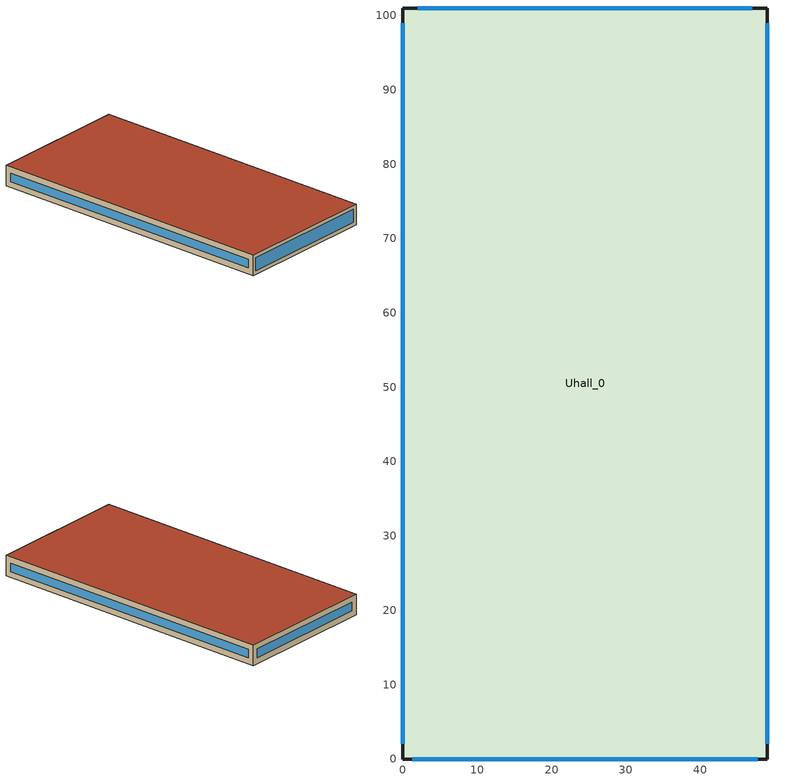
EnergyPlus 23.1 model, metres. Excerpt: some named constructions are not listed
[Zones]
Uhall_0
 floor ground (Uhall_0:f4UnderGroundSlabCF): 0,0 0,101 49,101 49,0 z0
 wall outside (90.1-2019 Nonresidential CZ 0 Exterior Wall (Mass)): 0,0 49,0 49,101 0,101 0,0 z0:7
 window (DoublePaneClr): 1.28,0 47.72,0 z1.28:5.72; 49,2.04 49,98.96 / 0,98.96 0,2.04 z2.04:4.96; 47.02,101 1.98,101 z1.98:5.02
 roof outside (90.1-2019 Nonresidential CZ 0 Exterior Roof (Mass)): 0,0 49,0 49,101 0,101 z7
[Schedule:Day:Hourly]
3e10dd48-ad7e-42ca-beae-7cfd3233a09a: Fraction, 0, 0, 0, 0, 0, 1, 1, 1, 0, 0, 0, 0, 0, 1, 0, 0, 0, 0, 0, 0, 0, 0, 0, 0
2ad3789e-b596-4a6c-b76c-c62c5585e1f8: Fraction, 1, 1, 1, 1, 1, 1, 1, 1, 0, 0, 1, 1, 1, 1, 0, 0, 0, 0, 0, 0, 0, 0, 0, 0
9b26ad11-a201-43fa-a19f-e1e0bf61d2db: Fraction, 0, 0, 0, 0, 0, 0, 0, 1, 0, 0, 0, 0, 0, 1, 0, 0, 0, 0, 0, 0, 0, 0, 1, 1
334d533c-fd0b-4512-b939-61f84e1eb9e3: Fraction, 1, 1, 1, 1, 1, 1, 1, 1, 0, 0, 0, 1, 0, 0, 0, 0, 0, 0, 0, 0, 0, 1, 1, 1
f11f1636-b269-4f87-aff8-27aa935bf4b3: Fraction, 1, 1, 1, 1, 1, 1, 1, 1, 0, 0, 0, 0, 1, 1, 1, 0, 0, 0, 0, 0, 0, 0, 1, 1
136ad646-8ec3-4805-849a-e9ef29558a26: Fraction, 1, 1, 1, 1, 1, 1, 1, 1, 1, 0, 0, 0, 0, 0, 0, 0, 1, 1, 1, 1, 1, 1, 1, 1
6a7f27cd-f468-4a68-8100-83bf9b7b8bf5: Fraction, 1, 1, 1, 1, 1, 1, 1, 1, 1, 0, 0, 0, 1, 1, 0, 0, 0, 0, 0, 1, 1, 1, 1, 1
f8fbcafc-a4ec-44cb-9543-f6413bac8f72: Fraction, 1, 1, 1, 1, 1, 1, 1, 1, 0, 1, 0, 0, 1, 1, 1, 1, 1, 1, 1, 1, 1, 1, 1, 1
57b254bd-a5f7-4dba-b707-0136e4121f7f: Fraction, 1, 1, 1, 1, 1, 1, 1, 1, 0, 0, 1, 0, 0, 0, 0, 0, 0, 0, 1, 1, 1, 1, 1, 1
e6d8b54d-22ea-47ef-b462-662480a5f86f: Fraction, 1, 1, 1, 1, 1, 1, 1, 1, 1, 0, 0, 0, 0, 1, 0, 0, 0, 0, 1, 1, 1, 1, 1, 1
3bb82a51-4f6c-4a6f-97fe-e665a4aa5010: Fraction, 1, 1, 1, 1, 1, 1, 1, 1, 1, 0, 0, 0, 1, 0, 0, 0, 0, 0, 0, 0, 0, 0, 0, 1
8bff091a-fcc9-41ec-8b7f-395e2fa86ead: Fraction, 1, 1, 1, 1, 1, 1, 1, 1, 1, 0, 0, 0, 1, 1, 1, 1, 0, 1, 1, 1, 1, 1, 1, 1
25042a8d-6a95-4ecf-8721-55ece700b690: Fraction, 1, 1, 1, 1, 1, 1, 1, 1, 0, 0, 1, 1, 0, 0, 0, 0, 1, 1, 1, 1, 1, 1, 1, 1
c0a39ba0-22a6-48f2-9603-f38976585fb6: Fraction, 1, 1, 1, 1, 1, 1, 1, 1, 0, 0, 0, 0, 1, 1, 1, 1, 1, 1, 1, 1, 1, 1, 1, 1
4d63b46f-a2e4-4106-9002-6263c44a7f26: Fraction, 1, 1, 1, 1, 1, 1, 1, 1, 0, 0, 0, 0, 0, 0, 0, 1, 1, 1, 1, 1, 1, 1, 1, 1
62624d2a-b093-448d-818b-a2770e4de26c: Fraction, 1, 1, 1, 1, 1, 1, 1, 1, 1, 1, 1, 1, 1, 1, 1, 0, 0, 0, 1, 1, 1, 1, 1, 1
ae34816d-fa09-40f2-aeef-f178f9d61306: Fraction, 1, 1, 1, 1, 1, 1, 1, 1, 0, 1, 1, 1, 1, 1, 1, 1, 1, 1, 1, 1, 1, 1, 1, 1
303a5f83-3299-448e-8582-a0a791d3c55a: Fraction, 1, 1, 1, 1, 1, 1, 1, 1, 1, 0, 0, 0, 0, 0, 0, 0, 1, 1, 0, 0, 0, 0, 1, 1
170add1a-4e6b-4bc4-a46f-dc19ef3f801b: Fraction, 1, 1, 1, 1, 1, 1, 1, 1, 1, 0, 0, 0, 0, 0, 0, 0, 0, 0, 0, 1, 1, 1, 1, 1
0c8cbfae-1c65-4d1d-aca7-c0e751a450cf: Fraction, 1, 1, 1, 1, 1, 1, 1, 0, 0, 0, 1, 1, 1, 1, 1, 1, 1, 0, 0, 0, 0, 0, 0, 0
7746b621-f62f-439d-ae02-4ff435249f25: Fraction, 0, 1, 1, 1, 1, 1, 1, 1, 0, 0, 1, 0, 1, 1, 1, 0, 0, 0, 0, 0, 0, 0, 0, 1
31543a46-a7a2-4402-9643-570e702bb547: Fraction, 1, 1, 1, 1, 1, 1, 1, 1, 0, 0, 0, 1, 1, 1, 0, 0, 0, 1, 1, 1, 1, 1, 1, 1
aaf1e1fa-7e53-470f-801d-3128046d0bec: Fraction, 1, 1, 1, 1, 1, 1, 1, 1, 1, 0, 0, 0, 0, 0, 0, 0, 0, 0, 0, 0, 0, 1, 1, 1
be8e28cc-f7c6-43ef-8a21-5cf6166ca115: Fraction, 1, 1, 1, 1, 1, 1, 1, 1, 0, 0, 1, 1, 1, 1, 1, 1, 1, 1, 0, 0, 0, 0, 1, 1
b73ce967-46ce-4edc-85e8-febf9f99aa86: Fraction, 1, 1, 1, 1, 1, 1, 1, 1, 0, 0, 1, 0, 0, 0, 1, 1, 1, 1, 1, 1, 1, 1, 1, 1
b610989e-2758-475f-9f85-ccb0c86ddb02: Fraction, 1, 1, 1, 1, 1, 1, 1, 1, 0, 0, 0, 0, 0, 0, 0, 0, 0, 1, 1, 1, 1, 1, 1, 1
82d0f90d-c65d-44a7-9e74-8d477d8cee77: Fraction, 1, 1, 1, 1, 1, 1, 1, 1, 0, 0, 0, 1, 1, 0, 0, 0, 0, 0, 0, 0, 1, 1, 1, 1
89a3181f-b557-4ab6-a07d-6371fc984d98: Fraction, 1, 1, 1, 1, 1, 1, 1, 1, 0, 0, 1, 1, 1, 1, 0, 0, 1, 0, 0, 0, 0, 1, 1, 1
38f146cc-59da-4eaa-81e2-e8e668f91803: Fraction, 1, 1, 1, 1, 1, 1, 1, 1, 1, 0, 1, 1, 1, 1, 1, 1, 1, 0, 0, 0, 0, 0, 1, 1
5b1c1975-4151-48e6-9ac6-8ba9c77f3377: Fraction, 1, 1, 1, 1, 1, 1, 1, 1, 0, 0, 1, 1, 1, 0, 1, 1, 0, 0, 1, 1, 1, 1, 1, 1
0c48338b-0f44-49a6-a413-403ef1229694: Fraction, 1, 1, 1, 1, 1, 1, 1, 1, 1, 0, 0, 0, 0, 1, 0, 0, 0, 0, 0, 0, 0, 1, 1, 1
b21f65cc-6db9-41ce-b9b3-661f24a5cef7: Fraction, 1, 1, 1, 1, 1, 1, 1, 1, 0, 0, 0, 1, 1, 1, 1, 0, 0, 0, 0, 0, 0, 0, 0, 0
d622cf19-3c4d-4d92-be32-7cfa2f02850c: Fraction, 0, 1, 1, 1, 1, 1, 1, 0, 0, 0, 1, 1, 1, 1, 0, 0, 0, 0, 0, 0, 1, 1, 1, 0
a71769e2-206c-44b1-9f6b-b75f0fdc65b7: Fraction, 0, 0, 0, 0, 0, 0, 0, 0, 0, 0, 0, 1, 1, 0, 0, 1, 0, 0, 0, 0, 0, 0, 0, 0
8b11b80b-1080-4a83-b137-275c54478cba: Fraction, 0, 0, 0, 0, 0, 0, 0, 0, 0, 0, 0, 1, 1, 1, 1, 0, 0, 0, 0, 0, 0, 0, 0, 0
56469a80-e013-4a92-9f71-e630c50a624b: Fraction, 0, 0, 0, 0, 0, 0, 0, 0, 0, 0, 0, 1, 0, 0, 0, 0, 0, 0, 0, 0, 0, 0, 0, 0
c13edd3c-6abc-4d13-99b2-f0cd3f8531af: Fraction, 0, 0, 0, 0, 1, 0, 0, 0, 0, 0, 0, 1, 1, 1, 0, 0, 0, 0, 0, 0, 0, 0, 0, 0
fe588b7b-e3bb-4130-86a5-2bafded251f4: Fraction, 0, 0, 0, 0, 1, 0, 0, 0, 0, 0, 0, 1, 1, 1, 0, 1, 1, 1, 0, 0, 1, 1, 1, 1
48f8865f-526d-44bb-9988-9b8ac543002f: Fraction, 1, 1, 1, 1, 1, 1, 1, 1, 1, 1, 1, 1, 1, 1, 1, 1, 1, 1, 1, 1, 1, 1, 1, 1
9543784f-d80a-40e1-b67c-fa366f8e773e: Fraction, 1, 1, 1, 0, 1, 1, 1, 1, 0, 1, 1, 1, 1, 1, 1, 1, 1, 1, 1, 1, 1, 1, 1, 1
8189c87b-fb73-492f-ba1e-3e619645b730: Fraction, 1, 1, 1, 1, 1, 1, 1, 1, 1, 0, 0, 0, 1, 1, 0, 0, 1, 1, 1, 1, 1, 1, 1, 1
b96a0f96-60c8-4087-b917-cecf00efb78f: Fraction, 1, 1, 1, 1, 1, 1, 1, 1, 1, 0, 0, 1, 1, 0, 1, 0, 1, 1, 0, 1, 0, 0, 1, 0
4250ed1e-f6c4-492f-9a93-31eaa60eeaf2: Fraction, 0, 1, 1, 1, 1, 1, 1, 1, 1, 1, 1, 1, 1, 0, 0, 0, 0, 0, 0, 0, 1, 1, 1, 1
e512527d-2b8d-4b7c-a07a-5fc6b4983035: Fraction, 1, 1, 1, 1, 1, 1, 1, 1, 1, 1, 1, 1, 0, 0, 0, 0, 0, 0, 0, 1, 1, 1, 1, 1
0812a75d-8cc2-4e2e-a2a1-db448d9b0435: Fraction, 1, 1, 1, 1, 1, 1, 1, 1, 1, 1, 1, 1, 1, 1, 0, 1, 1, 1, 0, 1, 1, 1, 1, 1
adbb301d-1f44-4516-ac46-d7cf895459b6: Fraction, 1, 1, 1, 1, 1, 1, 1, 1, 1, 0, 0, 0, 0, 0, 0, 0, 0, 0, 0, 0, 1, 1, 1, 1
9c8e3532-d700-49d4-9ff1-133c041be157: Fraction, 1, 1, 1, 1, 1, 1, 1, 1, 0, 0, 0, 0, 1, 1, 1, 1, 0, 0, 0, 0, 0, 0, 1, 0
6d1f6ef8-28d9-4efa-836f-79dbe2c9a36d: Fraction, 1, 1, 1, 1, 1, 1, 1, 1, 1, 1, 0, 1, 1, 1, 1, 0, 0, 0, 0, 0, 1, 1, 1, 0
96fcb3aa-37ba-4f07-9de2-6795088a92d4: Fraction, 1, 1, 1, 1, 1, 1, 1, 1, 1, 0, 0, 0, 0, 1, 1, 1, 1, 1, 1, 1, 1, 1, 1, 1
7904f1b2-d521-44ed-bbdf-6285749ec256: Fraction, 1, 1, 1, 1, 1, 1, 1, 1, 1, 1, 0, 0, 0, 0, 0, 0, 0, 1, 0, 1, 1, 1, 1, 1
97285481-3ed5-409f-8473-52abdef88083: Fraction, 1, 1, 1, 1, 1, 1, 1, 1, 0, 0, 0, 0, 0, 0, 0, 0, 0, 0, 0, 1, 1, 1, 1, 1
2258e41e-dced-4f4e-8afe-0ba8e83b7f2a: Fraction, 1, 1, 1, 1, 1, 1, 1, 1, 0, 0, 0, 0, 1, 0, 1, 0, 1, 1, 1, 1, 0, 1, 1, 1
9af88808-9c1e-49e8-9cd4-60bb524454be: Fraction, 1, 1, 1, 1, 1, 1, 1, 1, 0, 0, 0, 0, 1, 0, 0, 0, 0, 0, 0, 0, 0, 1, 1, 1
b6af22a2-ebc6-49fc-93c6-3f74d9213b32: Fraction, 1, 1, 1, 1, 1, 1, 1, 1, 0, 0, 0, 1, 0, 1, 1, 0, 0, 0, 0, 0, 0, 0, 0, 1
853783de-594a-4ca5-839f-67888f320912: Fraction, 1, 1, 0, 0, 1, 1, 0, 1, 0, 0, 0, 0, 1, 0, 0, 0, 0, 0, 0, 0, 0, 0, 0, 0
86c57143-ffed-4de5-b267-bbec8844d14e: Fraction, 0, 0, 1, 0, 0, 0, 1, 0, 0, 0, 0, 0, 0, 1, 1, 0, 0, 0, 0, 0, 0, 0, 0, 0
8db33876-b01f-445c-bbda-69fa527fc7fc: Fraction, 0, 0, 0, 0, 0, 0, 0, 0, 0, 0, 0, 1, 1, 1, 1, 1, 0, 0, 0, 0, 0, 0, 1, 0
99cdd683-29cf-42e6-a1ab-6bc93bd9379a: Fraction, 1, 1, 0, 0, 1, 0, 0, 1, 0, 0, 0, 1, 1, 1, 1, 0, 0, 0, 0, 0, 0, 0, 0, 0
f853c6d1-c679-45db-a18b-ef365238a26a: Fraction, 0, 1, 0, 1, 1, 1, 1, 1, 0, 0, 0, 1, 1, 1, 1, 1, 0, 0, 0, 0, 0, 0, 0, 0
e4086513-5e96-4223-bd2c-a2ea429b8da7: Fraction, 0, 1, 1, 1, 1, 1, 1, 1, 0, 0, 0, 0, 1, 1, 1, 1, 0, 0, 0, 0, 0, 0, 0, 0
b149aa5f-44e4-4c6e-bea9-ae0ec9cfe6cc: Fraction, 0, 0, 0, 1, 1, 0, 0, 1, 0, 0, 0, 1, 1, 1, 1, 1, 0, 0, 0, 0, 0, 0, 0, 0
fd4a921d-8031-40be-b9cd-2fede9e5bcd7: Fraction, 0, 1, 1, 1, 1, 0, 0, 1, 0, 0, 0, 0, 0, 0, 0, 0, 0, 0, 0, 0, 0, 0, 1, 1
242caa8b-292f-4fd6-83fe-2419b4fcbaa0: Fraction, 0, 0, 0, 0, 0, 0, 0, 0, 1, 1, 1, 1, 1, 0, 1, 1, 1, 1, 1, 1, 1, 1, 1, 1
8872b3b9-6b74-4764-9203-c7af2d8d7e58: Fraction, 0, 0, 0, 0, 0, 0, 0, 0, 1, 1, 1, 1, 1, 1, 1, 1, 1, 1, 1, 1, 1, 1, 1, 1
80e7f182-8e6b-4cf9-81f2-8b54cf934f74: Fraction, 0, 0, 0, 0, 0, 0, 0, 0, 1, 1, 1, 0, 0, 0, 0, 0, 1, 1, 1, 1, 1, 1, 1, 0
280b9013-2529-4c83-876d-60a7d899b302: Fraction, 0, 0, 0, 0, 0, 0, 0, 0, 1, 1, 1, 1, 1, 1, 1, 1, 1, 1, 1, 1, 1, 1, 1, 0
21f3e12a-8bb5-45a5-8b98-88bbdb92a5cf: Fraction, 0, 0, 0, 0, 0, 0, 0, 0, 1, 1, 1, 1, 0, 0, 0, 1, 1, 1, 1, 1, 1, 1, 1, 1
700d3dc2-1daa-4162-9819-68588370b7c9: Fraction, 0, 0, 0, 0, 0, 0, 0, 0, 1, 1, 1, 1, 1, 1, 1, 1, 1, 1, 1, 1, 1, 1, 0, 0
2f4c3851-428f-489b-b8c2-8acd69c8a203: Fraction, 0, 0, 0, 0, 0, 0, 0, 1, 1, 1, 1, 1, 0, 0, 0, 0, 1, 1, 1, 1, 1, 1, 1, 0
93a13f0a-5453-43bf-a4cc-f7758c70d85d: Fraction, 0, 0, 0, 0, 0, 0, 0, 0, 1, 1, 1, 1, 0, 0, 0, 0, 0, 1, 1, 1, 1, 1, 1, 1
9d40143a-77d7-46c1-8842-3e8f36fb11ef: Fraction, 0, 0, 0, 0, 0, 0, 0, 0, 1, 1, 1, 1, 0, 0, 0, 0, 0, 1, 1, 1, 1, 1, 1, 0
e4d28607-be3a-4269-9077-16d0b565d130: Fraction, 0, 0, 0, 0, 0, 1, 1, 1, 1, 1, 0, 0, 0, 0, 1, 1, 1, 1, 1, 1, 1, 1, 0, 0
b8513b11-2085-4212-b8a0-1915e5e4852a: Fraction, 0, 0, 0, 0, 0, 1, 1, 1, 1, 1, 1, 1, 1, 1, 1, 0, 0, 0, 0, 0, 0, 0, 0, 0
577b8b11-9ca1-4a3c-a535-22eb28eda6a7: Fraction, 0, 0, 0, 0, 0, 0, 0, 1, 1, 1, 1, 1, 1, 1, 1, 1, 1, 1, 1, 1, 1, 1, 0, 0
f6c0290b-f168-4f71-a3e5-9d39f792f41a: Fraction, 0, 0, 0, 0, 0, 0, 0, 1, 1, 1, 1, 1, 1, 1, 1, 1, 1, 1, 1, 1, 1, 1, 1, 0
e4820338-eadc-4991-9d79-561da2ff5540: Fraction, 0, 0, 0, 0, 0, 0, 0, 0, 0, 0, 0, 1, 1, 1, 1, 1, 1, 1, 1, 1, 0, 0, 0, 0
0d4d7cef-0c09-494d-bd70-30b315ba6317: Fraction, 0, 0, 0, 0, 1, 1, 1, 1, 1, 1, 1, 1, 1, 1, 1, 1, 1, 1, 1, 1, 1, 0, 0, 0
39102e39-9f37-4643-a8d7-831e45734003: Fraction, 0, 0, 0, 0, 0, 0, 0, 0, 0, 0, 0, 0, 0, 0, 1, 1, 1, 1, 1, 1, 0, 0, 0, 0
5c59df08-4e01-4b74-b762-5e1f38ab7e75: Fraction, 0, 0, 0, 0, 0, 0, 1, 1, 1, 1, 1, 1, 1, 1, 1, 1, 1, 1, 1, 1, 1, 1, 0, 0
955c474c-94ec-4041-9b5b-626578bdde5e: Fraction, 1, 0, 0, 0, 0, 0, 0, 0, 1, 1, 1, 1, 1, 0, 1, 1, 1, 1, 0, 0, 0, 0, 0, 0
fca18aea-ae3f-483f-a880-4a6e60d3d69b: Fraction, 0, 0, 0, 0, 0, 0, 1, 1, 1, 1, 1, 1, 0, 0, 1, 1, 0, 0, 0, 0, 0, 0, 0, 0
9d69d1fb-89ec-40e5-a0a3-dc124eee0b6d: Fraction, 0, 0, 0, 1, 1, 1, 1, 1, 1, 1, 1, 1, 1, 1, 1, 1, 1, 1, 1, 1, 1, 1, 1, 1
6acdcc98-a2eb-4fca-89b9-e4101c7bbca2: Fraction, 0, 0, 0, 0, 0, 0, 0, 0, 1, 1, 1, 1, 0, 0, 0, 0, 1, 1, 1, 1, 1, 1, 1, 1
9eb614cf-cbeb-45bc-b212-fec050e18418: Fraction, 1, 1, 1, 1, 1, 1, 1, 1, 0, 0, 0, 0, 0, 0, 0, 0, 1, 1, 1, 1, 1, 1, 1, 1
57bc117e-511c-463d-a84e-62161f8eea0d: Fraction, 1, 1, 1, 0, 0, 0, 0, 0, 1, 1, 1, 1, 1, 1, 1, 1, 1, 1, 1, 1, 1, 1, 1, 1
d462cfdc-ceb4-444a-ab17-58dc5313c741: Fraction, 1, 1, 1, 0, 0, 0, 0, 0, 1, 1, 1, 1, 1, 0, 0, 0, 1, 1, 1, 1, 1, 1, 1, 1
78571d4b-901b-4394-807b-3ef781ed1552: Fraction, 1, 0, 0, 0, 0, 0, 0, 0, 1, 1, 1, 1, 1, 0, 0, 1, 1, 1, 1, 1, 1, 1, 1, 1
d736b063-5ba9-47a6-8a76-caa50a315da6: Fraction, 1, 1, 1, 1, 0, 0, 0, 0, 1, 1, 1, 1, 1, 1, 1, 1, 1, 1, 1, 1, 1, 1, 1, 1
153f513e-a50a-4279-a93e-526f5ad599b4: Fraction, 0, 0, 0, 0, 0, 0, 0, 0, 0, 1, 0, 0, 0, 0, 0, 0, 0, 1, 1, 0, 0, 0, 0, 0
1bd28044-60ce-4fda-ac99-fdc492d57fda: Fraction, 0, 0, 0, 0, 0, 0, 0, 0, 1, 1, 1, 0, 0, 0, 0, 0, 1, 0, 0, 0, 0, 0, 0, 0
06429072-9f5b-426d-96f2-a6e21612ca66: Fraction, 1, 0, 0, 0, 0, 0, 0, 0, 1, 1, 1, 1, 0, 0, 0, 1, 1, 1, 1, 1, 1, 1, 1, 1
f5ae07b9-4e0e-4793-80ce-39d2ed8dcdfd: Fraction, 1, 1, 1, 1, 1, 1, 1, 1, 1, 1, 1, 1, 0, 1, 1, 1, 1, 1, 1, 1, 1, 1, 1, 1
36b3e3c3-761e-468a-8db3-e94200cdddae: Fraction, 1, 0, 0, 0, 0, 0, 0, 0, 1, 1, 1, 1, 1, 1, 1, 1, 1, 1, 1, 1, 1, 1, 1, 1
006a399c-14a9-4c2b-bffb-193928b4ea7f: Fraction, 1, 0, 1, 1, 0, 1, 1, 1, 1, 1, 1, 0, 0, 0, 0, 0, 0, 1, 1, 1, 1, 1, 1, 1
c06d4321-f35a-4a3d-89ed-7400a32f1a98: Fraction, 1, 1, 1, 1, 1, 1, 1, 1, 1, 1, 1, 1, 0, 1, 0, 1, 1, 1, 1, 1, 1, 1, 1, 1
4b47e6ec-f45b-473b-8c51-71b213485b8b: Fraction, 1, 1, 1, 1, 1, 1, 1, 1, 1, 1, 1, 0, 1, 1, 0, 0, 1, 1, 1, 1, 1, 1, 1, 0
232de2d6-8b68-449a-8efd-5c0979cc6e71: Fraction, 1, 1, 1, 0, 0, 0, 0, 0, 1, 1, 1, 0, 0, 0, 0, 1, 1, 1, 1, 1, 1, 0, 0, 1
f6d276fd-bb70-413e-bf26-ebf5b835cbef: Fraction, 1, 0, 0, 0, 0, 0, 0, 0, 1, 1, 1, 0, 0, 0, 0, 0, 1, 1, 0, 1, 1, 0, 0, 0
c13028d9-af3b-431b-aa8b-efb87829d8f1: Fraction, 0, 0, 0, 0, 0, 0, 0, 0, 1, 1, 1, 0, 0, 0, 0, 1, 1, 1, 1, 0, 1, 1, 0, 0
bf53ff28-cf6a-477a-b63f-36e9e53f5c6f: Fraction, 0, 0, 0, 0, 0, 0, 0, 0, 1, 1, 1, 0, 0, 0, 0, 0, 0, 1, 0, 0, 0, 0, 0, 0
c895807a-3d21-4e76-a36f-ecd21fa94e83: Fraction, 0, 0, 1, 1, 0, 0, 1, 1, 1, 1, 1, 0, 1, 1, 0, 0, 1, 1, 1, 1, 1, 1, 1, 1
037318f9-4800-44ab-bd47-414e27741afd: Fraction, 1, 0, 0, 1, 0, 0, 1, 1, 1, 1, 1, 0, 0, 0, 0, 0, 0, 1, 1, 1, 1, 1, 1, 1
334274d6-626b-4fa3-be2b-e2ee557d7934: Fraction, 1, 1, 1, 1, 0, 0, 0, 0, 1, 1, 1, 0, 0, 0, 0, 0, 1, 1, 1, 1, 1, 1, 1, 1
42d46cba-7990-4cfb-b059-e0f80acdc77b: Fraction, 0, 0, 0, 0, 0, 0, 0, 0, 1, 1, 1, 0, 0, 0, 0, 0, 1, 1, 1, 1, 1, 1, 1, 1
69fa762c-876c-4541-9587-764d1f9b7212: Fraction, 1, 1, 0, 0, 0, 0, 0, 1, 1, 1, 1, 0, 0, 0, 0, 0, 0, 1, 1, 1, 1, 1, 1, 1
4d9686c7-c11b-4d68-8862-4696d2e5cbfa: Fraction, 1, 1, 1, 1, 1, 1, 1, 1, 1, 1, 1, 1, 1, 0, 1, 1, 1, 1, 1, 1, 1, 1, 1, 1
2352ef0e-d8f8-4a3e-aca4-5dd024985782: Fraction, 1, 1, 1, 1, 1, 1, 1, 1, 1, 1, 1, 0, 0, 0, 1, 1, 1, 1, 1, 1, 1, 1, 1, 1
3644d9d3-bc8b-4ed5-8779-a4c642d42942: Fraction, 1, 1, 1, 1, 1, 1, 1, 1, 1, 1, 1, 1, 0, 0, 0, 0, 1, 1, 1, 1, 1, 1, 1, 1
b3235b2a-a6cb-43f0-ac05-48e7652d6d96: Fraction, 1, 1, 1, 0, 0, 0, 0, 0, 1, 1, 1, 0, 0, 0, 0, 0, 1, 1, 1, 1, 1, 1, 1, 1
18a3bd5f-47a6-4892-8076-323b2be1ca53: Fraction, 0, 0, 0, 1, 0, 0, 0, 0, 1, 1, 1, 0, 0, 0, 0, 0, 0, 1, 1, 1, 1, 1, 1, 0
85ff0050-29cb-46e8-a5eb-cabda52b50aa: Fraction, 0, 0, 0, 0, 0, 0, 0, 0, 1, 1, 1, 0, 0, 0, 0, 0, 0, 1, 1, 1, 1, 1, 1, 0
ae1ecf15-1084-4e47-88a4-f17c3a49f46b: Fraction, 0, 0, 0, 0, 1, 1, 1, 0, 1, 1, 0, 0, 0, 0, 0, 0, 0, 1, 1, 1, 1, 1, 1, 1
8f1c3262-e522-4f94-a2ae-299d9c6a7196: Fraction, 0, 0, 0, 0, 1, 1, 1, 1, 1, 1, 1, 0, 0, 0, 0, 0, 0, 1, 1, 1, 1, 1, 1, 1
e5edf7e0-5368-42f5-95af-c216270d9659: Fraction, 1, 1, 1, 1, 1, 1, 1, 1, 1, 1, 1, 0, 0, 0, 0, 0, 1, 1, 1, 1, 1, 0, 0, 0
b5d357a1-8314-43e8-a10e-bc74d087c04f: Fraction, 0, 0, 0, 0, 0, 0, 0, 0, 0, 0, 1, 1, 1, 1, 0, 0, 1, 1, 1, 0, 0, 1, 0, 1
1a4d0a5a-1133-47c0-9b7d-b36d9e2b4071: Fraction, 1, 0, 0, 0, 0, 0, 0, 0, 0, 0, 0, 0, 1, 0, 1, 0, 0, 0, 0, 0, 0, 0, 0, 0
066fd758-c551-483f-a112-adf7aa8fb0a6: Fraction, 0, 0, 0, 0, 0, 0, 0, 0, 1, 1, 1, 0, 1, 0, 0, 1, 1, 1, 1, 0, 1, 0, 0, 0
05a9b5f6-810d-47a2-a3ed-fe107d475e08: Fraction, 0, 0, 0, 0, 0, 0, 0, 0, 1, 1, 1, 0, 0, 0, 0, 0, 0, 0, 1, 1, 1, 1, 1, 1
b5ff56aa-d027-42e1-8063-1a4b9b949efa: Fraction, 0, 1, 0, 0, 0, 1, 0, 0, 1, 1, 1, 0, 0, 0, 0, 0, 0, 1, 1, 1, 1, 1, 1, 1
3fbb4b4b-7d12-4c38-b141-6a57f31a8585: Fraction, 1, 1, 1, 1, 1, 0, 0, 1, 1, 1, 1, 1, 0, 0, 0, 0, 1, 1, 1, 1, 0, 0, 0, 1
9d6c9c50-e997-44db-adb6-a0ac55039b57: Fraction, 1, 0, 1, 0, 0, 0, 0, 0, 1, 1, 1, 0, 0, 0, 0, 0, 0, 1, 1, 1, 1, 1, 1, 1
9be0e496-c445-4172-aaa3-8a0c3828cc00: Fraction, 1, 0, 0, 0, 0, 0, 1, 0, 1, 1, 1, 0, 0, 0, 0, 0, 0, 0, 1, 1, 1, 1, 1, 1
a25a4cb3-8277-466d-bc28-6e34a6a1bf11: Fraction, 1, 1, 1, 0, 0, 0, 0, 0, 1, 1, 1, 0, 0, 0, 0, 0, 0, 0, 1, 1, 1, 1, 1, 1
fb2bd9ce-6e85-4f82-824a-344e0373d4f4: Fraction, 1, 1, 1, 1, 0, 0, 0, 0, 1, 1, 1, 0, 0, 0, 0, 0, 0, 0, 1, 1, 1, 1, 1, 1
a24bd756-5db2-4730-a3ff-4bac1dc508e8: Fraction, 1, 1, 0, 0, 0, 0, 0, 0, 1, 1, 1, 0, 0, 0, 0, 0, 1, 0, 0, 0, 1, 0, 0, 0
93acc58e-2984-477b-96ec-e6b5e4bd9964: Fraction, 1, 1, 1, 1, 0, 0, 0, 0, 1, 1, 0, 0, 0, 0, 0, 0, 0, 1, 1, 1, 1, 1, 1, 1
4c4025aa-1b59-4673-a211-13a43275a5ce: Fraction, 1, 1, 1, 1, 1, 0, 1, 1, 1, 0, 0, 0, 0, 0, 0, 0, 0, 0, 1, 1, 1, 1, 1, 1
bbfd8704-3f12-452f-a2de-e789eb264e7d: Fraction, 1, 1, 1, 0, 0, 0, 0, 1, 1, 1, 1, 0, 0, 0, 0, 0, 0, 0, 1, 1, 1, 1, 1, 1
69c778ee-ad82-4a17-ae32-eec0acce2ed4: Fraction, 0, 0, 0, 1, 0, 1, 0, 0, 1, 1, 1, 1, 0, 0, 0, 0, 0, 1, 1, 1, 1, 1, 1, 1
3e314de4-fed0-4109-bcf1-40dd21c43e1f: Fraction, 1, 1, 0, 0, 0, 0, 0, 0, 1, 0, 0, 0, 0, 0, 1, 0, 1, 1, 1, 0, 1, 1, 0, 0
e7872297-94a7-4e20-bf98-ba976dddfc42: Fraction, 0, 0, 0, 0, 0, 0, 1, 0, 1, 0, 0, 0, 0, 0, 0, 0, 0, 0, 1, 1, 1, 1, 1, 1
c9ddcc8f-a62a-4196-ac9a-cbf49597c9bd: Fraction, 1, 0, 0, 0, 0, 0, 1, 0, 1, 1, 1, 0, 0, 0, 1, 1, 1, 1, 1, 1, 1, 1, 1, 0
58d47014-3902-404f-85a6-8752349e91da: Fraction, 0, 0, 0, 0, 0, 0, 0, 0, 1, 0, 0, 0, 0, 0, 0, 1, 0, 1, 1, 0, 0, 0, 0, 0
0e386a50-967a-4e45-9722-5726dc8b3d5c: Fraction, 0, 0, 0, 0, 0, 0, 0, 1, 1, 1, 1, 1, 0, 0, 0, 0, 1, 1, 1, 1, 1, 1, 0, 1
1ec70d49-c478-47f6-8d83-612ad67377bc: Fraction, 1, 1, 0, 0, 0, 0, 0, 0, 1, 0, 0, 0, 0, 0, 0, 0, 0, 0, 0, 1, 1, 1, 1, 1
456b7953-78fc-427c-b887-cc51dd529c12: Fraction, 0, 0, 0, 0, 0, 0, 0, 0, 1, 1, 0, 0, 0, 1, 1, 1, 1, 1, 1, 0, 1, 0, 0, 0
1449c8e7-5cf6-408e-a04d-d48553cc021b: Fraction, 0, 0, 0, 0, 0, 0, 0, 0, 1, 1, 1, 0, 0, 0, 0, 0, 1, 1, 1, 1, 1, 0, 0, 0
dc6cbf57-bb9a-42d2-8180-9084d0853010: Fraction, 0, 0, 0, 0, 0, 0, 0, 0, 1, 0, 0, 1, 0, 0, 0, 1, 1, 1, 1, 0, 0, 0, 0, 0
ac7a5315-6f59-453e-9a04-592885788e47: Fraction, 0, 0, 0, 0, 0, 0, 0, 0, 1, 1, 0, 0, 0, 0, 0, 0, 0, 0, 1, 1, 1, 1, 1, 1
8799438e-f491-4fd7-8f17-76c7f29f8963: Fraction, 1, 0, 0, 1, 0, 0, 0, 0, 1, 0, 0, 0, 0, 0, 0, 0, 1, 0, 0, 0, 0, 0, 0, 0
78e269ee-e15a-4aa0-9b9c-6fd5be1c0f96: Fraction, 0, 0, 1, 0, 0, 0, 0, 0, 1, 1, 0, 0, 0, 1, 1, 1, 0, 0, 1, 0, 0, 0, 0, 0
4bc56e08-4805-48ed-ac3c-3ba30fb5cf02: Fraction, 0, 0, 0, 0, 0, 0, 0, 0, 1, 1, 0, 0, 0, 0, 0, 1, 0, 0, 0, 0, 0, 0, 0, 0
66ae71b3-5fef-4788-89ea-ead35eab32b6: Fraction, 0, 0, 0, 0, 0, 0, 0, 0, 0, 1, 0, 0, 0, 0, 0, 1, 0, 1, 1, 0, 0, 0, 0, 0
f6117868-4076-436a-aa05-60d556583e42: Fraction, 0, 0, 0, 0, 0, 0, 0, 0, 0, 0, 0, 0, 0, 0, 1, 1, 1, 1, 1, 1, 1, 0, 0, 0
0bdd16f8-71b7-49d3-8f41-14c0188b070c: Fraction, 0, 0, 0, 0, 1, 1, 1, 1, 1, 1, 0, 0, 0, 0, 0, 0, 0, 1, 1, 1, 1, 1, 1, 1
90210d46-59be-4b5e-9d5a-54b2e3817cc9: Fraction, 1, 0, 0, 0, 0, 0, 0, 0, 1, 1, 1, 0, 0, 0, 0, 0, 0, 0, 1, 1, 1, 1, 1, 1
e5194301-1140-4e8a-8045-4166d4c1d656: Fraction, 1, 0, 1, 1, 0, 1, 0, 1, 1, 1, 0, 0, 0, 0, 0, 0, 0, 1, 1, 1, 1, 1, 1, 1
272ffa50-bdf1-4916-9a10-0ef0e99bee37: Fraction, 1, 0, 0, 0, 0, 0, 0, 0, 1, 0, 0, 0, 0, 0, 0, 0, 0, 0, 1, 1, 1, 1, 1, 1
5ce848ea-7873-4464-ad07-784a31485b0d: Fraction, 1, 1, 1, 1, 0, 1, 1, 1, 1, 0, 0, 0, 0, 0, 0, 0, 0, 0, 0, 1, 1, 1, 1, 1
0c8c8c70-1e18-4386-ada0-b9fce5886457: Fraction, 1, 1, 1, 1, 0, 0, 1, 0, 1, 1, 0, 0, 1, 0, 0, 0, 0, 0, 0, 0, 0, 0, 0, 0
beb91ba3-486f-4b92-9567-8b6934d09ce1: Fraction, 0, 0, 0, 0, 0, 0, 0, 0, 1, 1, 1, 0, 0, 0, 0, 0, 0, 1, 1, 1, 1, 1, 1, 1
9ec6fbab-d7d9-4848-83fa-96ad669310ca: Fraction, 1, 0, 0, 0, 0, 0, 0, 0, 1, 1, 0, 0, 0, 1, 1, 1, 1, 1, 1, 1, 1, 1, 1, 0
c1ca12dd-965b-430f-85ea-fc69450b76d0: Fraction, 0, 0, 0, 0, 0, 0, 0, 0, 1, 1, 0, 0, 0, 0, 0, 0, 0, 1, 0, 1, 1, 1, 1, 1
55a45316-a5b5-43f9-ba11-1434bb3350c8: Fraction, 1, 1, 1, 1, 0, 0, 1, 1, 1, 1, 0, 0, 1, 1, 1, 0, 0, 1, 1, 0, 0, 0, 0, 0
c5fb7837-cee5-4773-8f23-d572d38e60d4: Fraction, 0, 0, 0, 0, 0, 0, 0, 0, 1, 1, 1, 0, 0, 0, 0, 1, 1, 0, 0, 0, 0, 0, 0, 0
6d0628d5-a701-4b8d-92b0-0a0db2d5582b: Fraction, 0, 0, 0, 0, 0, 0, 0, 0, 1, 1, 1, 0, 0, 0, 0, 1, 0, 0, 1, 1, 1, 1, 1, 1
87c9f976-7bef-49ca-bcc1-24d1c82ba78e: Fraction, 1, 1, 1, 1, 0, 1, 1, 1, 1, 0, 1, 0, 0, 0, 1, 0, 0, 0, 0, 0, 0, 0, 0, 0
c619797e-8c78-4ec9-aab0-8db9ae88e1b3: Fraction, 0, 0, 0, 0, 0, 0, 0, 0, 0, 1, 1, 0, 0, 0, 0, 0, 1, 1, 1, 1, 1, 1, 1, 1
15c48057-cdaa-4c1e-b34d-b6a3ace96618: Fraction, 0, 0, 0, 0, 0, 0, 0, 0, 1, 0, 0, 0, 0, 0, 0, 1, 1, 1, 1, 1, 1, 1, 1, 1
43ea1b43-3d18-4afb-af93-784f6ab0beb4: Fraction, 0, 0, 0, 1, 0, 0, 1, 0, 1, 1, 1, 0, 0, 0, 1, 1, 1, 1, 1, 1, 1, 1, 1, 1
63abdeba-3697-46d4-b716-3c9091515307: Fraction, 1, 1, 1, 1, 0, 1, 0, 0, 0, 0, 0, 0, 0, 0, 0, 0, 0, 0, 1, 1, 1, 1, 1, 1
36577367-8818-4d01-a969-cc43c089bfce: Fraction, 1, 1, 1, 1, 1, 0, 0, 0, 0, 0, 0, 0, 0, 0, 0, 0, 0, 0, 0, 1, 1, 1, 1, 1
c732a36e-6452-4bb9-a8cc-f34c6cdf0164: Fraction, 1, 1, 1, 1, 0, 1, 0, 1, 1, 0, 0, 0, 0, 0, 0, 0, 0, 0, 0, 1, 1, 1, 1, 1
05c52a12-90f0-4a08-bc72-a0a75808271d: Fraction, 1, 1, 1, 1, 0, 0, 0, 0, 1, 0, 0, 0, 0, 0, 0, 0, 0, 0, 0, 1, 1, 1, 1, 1
1262f729-b5bd-4000-b097-076664bb81f3: Fraction, 1, 1, 1, 1, 1, 1, 1, 1, 0, 0, 0, 0, 0, 0, 1, 1, 1, 1, 1, 0, 1, 1, 1, 1
830ba331-8fea-43ab-8cdd-315891035a0a: Fraction, 1, 0, 1, 1, 0, 1, 0, 0, 1, 0, 0, 0, 0, 1, 0, 1, 1, 1, 1, 1, 1, 1, 1, 0
6a059418-7a64-4ab3-acba-69e1f18d83f2: Fraction, 0, 1, 0, 0, 0, 0, 0, 1, 1, 0, 0, 0, 1, 1, 0, 0, 0, 1, 1, 1, 1, 1, 1, 1
16af22e6-c4d5-4200-b5b4-0ee0870e6ac9: Fraction, 0, 0, 1, 0, 0, 0, 0, 0, 1, 0, 0, 0, 0, 0, 0, 1, 1, 1, 1, 1, 1, 1, 1, 1
5e089451-4814-41ea-bf13-6d7c503ce9b7: Fraction, 1, 0, 0, 0, 0, 0, 0, 0, 1, 0, 0, 0, 1, 0, 0, 0, 1, 0, 1, 0, 0, 1, 0, 1
b44b91d7-2ca5-4663-947f-0a39daf67ff1: Fraction, 0, 0, 0, 0, 0, 0, 0, 0, 1, 1, 1, 1, 0, 1, 1, 1, 1, 1, 1, 1, 1, 1, 0, 1
343997f4-304e-4a60-99aa-0b12ea5d9bfc: Fraction, 0, 0, 1, 0, 0, 0, 0, 0, 1, 0, 0, 0, 0, 0, 0, 0, 0, 0, 1, 1, 1, 1, 1, 1
be8c7df5-c9eb-4776-b5e8-cd2f2f6af068: Fraction, 1, 1, 1, 1, 1, 1, 1, 1, 1, 0, 0, 1, 1, 0, 0, 1, 1, 1, 1, 1, 1, 0, 0, 0
f8c0ebfd-63bb-488d-bc0d-096c7455feba: Fraction, 0, 0, 0, 0, 0, 0, 1, 1, 1, 1, 0, 0, 0, 0, 0, 0, 0, 0, 1, 1, 1, 1, 1, 1
8d703f3d-682d-446b-be05-2317396a9aec: Fraction, 1, 1, 1, 1, 1, 1, 1, 1, 1, 1, 0, 0, 0, 0, 0, 0, 0, 0, 1, 1, 1, 1, 1, 1
1cb607fe-b668-46d6-8b1d-a0c4b0c1e679: Fraction, 1, 1, 1, 0, 0, 0, 1, 1, 1, 1, 1, 1, 0, 0, 1, 1, 0, 0, 1, 1, 1, 0, 0, 0
c487122f-645f-4a16-a368-7377901b233b: Fraction, 0, 0, 0, 0, 0, 0, 0, 0, 1, 0, 0, 0, 1, 1, 1, 1, 1, 1, 1, 1, 1, 1, 1, 0
7dc89d92-691c-48ac-b993-a26a2f9ad274: Fraction, 0, 0, 0, 0, 0, 0, 0, 0, 0, 1, 1, 1, 0, 0, 0, 0, 1, 1, 1, 1, 1, 1, 0, 0
01335171-d1d4-4a3b-86d6-7d2f3df92008: Fraction, 0, 0, 0, 0, 0, 0, 0, 0, 1, 1, 0, 0, 0, 0, 0, 0, 0, 1, 1, 1, 1, 1, 1, 1
b34f0eb2-90cd-43d1-823a-626b11ca9441: Fraction, 0, 0, 0, 0, 0, 0, 0, 0, 1, 1, 0, 0, 0, 0, 1, 1, 0, 0, 0, 0, 0, 0, 0, 0
234a80dd-cecc-47b9-9d6e-1de514a08926: Fraction, 0, 0, 0, 0, 0, 0, 0, 0, 1, 1, 0, 0, 0, 0, 1, 1, 1, 0, 0, 0, 0, 0, 0, 0
c34010a0-cd20-4836-a2ce-547b23c9e2cb: Fraction, 1, 1, 1, 1, 0, 0, 0, 0, 1, 1, 1, 1, 1, 1, 1, 1, 1, 1, 1, 1, 1, 1, 0, 0
7c986be8-eda2-4f04-ab15-49d0f8c09470: Fraction, 0, 0, 0, 0, 0, 0, 0, 0, 0, 0, 0, 0, 0, 0, 0, 0, 0, 0, 0, 1, 1, 1, 1, 1
2d25294e-69e3-4af4-af79-82d4f7d021e2: Fraction, 1, 1, 1, 1, 1, 1, 1, 1, 1, 1, 0, 0, 0, 0, 0, 1, 1, 1, 1, 1, 1, 0, 0, 0
ea94b579-91f6-428e-aca5-84c0627131d9: Fraction, 0, 0, 0, 0, 0, 0, 0, 0, 0, 1, 1, 1, 0, 0, 0, 0, 0, 1, 1, 1, 1, 1, 1, 1
8858cd73-b079-49c4-b992-cf25b8aad62f: Fraction, 1, 0, 1, 1, 1, 0, 0, 0, 1, 1, 0, 0, 0, 1, 1, 1, 1, 1, 1, 1, 1, 1, 1, 1
4e01d101-2c15-43ea-93b6-f84307259577: Fraction, 0, 0, 0, 0, 0, 0, 0, 0, 0, 1, 1, 1, 1, 1, 1, 1, 0, 0, 1, 1, 1, 1, 1, 1
577d8bf8-07a3-4fce-9596-48f5057fed9e: Fraction, 1, 1, 1, 0, 0, 1, 1, 1, 1, 0, 0, 0, 1, 1, 1, 1, 1, 1, 1, 1, 1, 1, 1, 1
85275a0a-f92a-4921-a728-82bf84d55d10: Fraction, 1, 1, 1, 1, 1, 1, 1, 1, 1, 0, 0, 0, 1, 1, 1, 1, 1, 1, 1, 1, 0, 0, 0, 0
4daf1f13-e36d-4509-9d57-3c483b7daa69: Fraction, 0, 0, 0, 0, 0, 0, 0, 0, 1, 1, 0, 0, 0, 0, 0, 0, 0, 0, 0, 1, 1, 1, 1, 1
d00c75e3-6b55-4346-9201-494d92ade5e0: Fraction, 1, 0, 0, 0, 0, 0, 1, 1, 1, 0, 0, 0, 0, 0, 0, 0, 0, 1, 1, 1, 1, 1, 1, 1
4d67df63-3c53-4893-9025-b4f96ac69288: Fraction, 1, 0, 0, 0, 0, 0, 0, 0, 0, 1, 1, 0, 0, 0, 0, 0, 1, 1, 1, 1, 1, 1, 1, 1
58ba47c4-48d9-4e02-a9db-d2e731bfd943: Fraction, 1, 1, 1, 1, 1, 1, 1, 1, 1, 1, 1, 1, 0, 0, 0, 0, 1, 1, 1, 1, 1, 1, 1, 0
8316bbfc-87ed-4bd4-976c-2a06d9dd7673: Fraction, 1, 1, 1, 1, 1, 1, 1, 1, 1, 1, 1, 1, 0, 0, 0, 0, 0, 0, 1, 1, 1, 1, 1, 1
9b7994fd-9aac-488b-9f1d-791f5b1483ad: Fraction, 1, 1, 0, 0, 0, 0, 0, 0, 1, 1, 1, 1, 1, 1, 1, 1, 1, 1, 1, 1, 1, 1, 1, 1
d80fda9c-559b-4ae2-8eb9-ce5cc5cafe1c: Fraction, 1, 1, 1, 1, 1, 1, 1, 1, 1, 1, 1, 1, 1, 1, 1, 1, 1, 1, 1, 1, 1, 1, 0, 0
010a44cc-3b6c-4e6f-9cd2-fb3767aa58db: Fraction, 1, 1, 1, 0, 0, 0, 0, 0, 0, 1, 1, 1, 1, 1, 1, 1, 0, 1, 1, 1, 1, 1, 1, 1
98a3a4f3-3f47-4515-9283-eef103d64e59: Fraction, 1, 1, 1, 0, 0, 0, 0, 0, 1, 1, 0, 0, 0, 0, 0, 0, 0, 1, 1, 1, 1, 1, 1, 1
1905fa12-d31d-4158-b61b-f9c0c9f3be79: Fraction, 1, 0, 0, 0, 0, 0, 0, 1, 1, 1, 0, 0, 0, 0, 0, 0, 0, 0, 1, 1, 1, 1, 1, 1
9a356ddb-dc14-4f16-8ea2-ec67598ed0c8: Fraction, 1, 0, 0, 0, 0, 0, 0, 0, 0, 0, 0, 1, 0, 0, 0, 0, 0, 0, 1, 1, 1, 1, 1, 1
c767553a-97e1-4b39-8703-f20b3cf654ab: Fraction, 1, 0, 1, 0, 1, 1, 1, 0, 1, 1, 0, 0, 0, 0, 0, 0, 0, 0, 0, 1, 0, 0, 1, 1
e7f5cb95-7a3c-45ff-85ef-78ffada0b6de: Fraction, 1, 1, 1, 1, 1, 1, 1, 1, 1, 1, 0, 0, 0, 0, 0, 0, 0, 0, 0, 0, 1, 1, 1, 1
590fae25-cfea-4fe1-bd63-a2702dc7ba06: Fraction, 1, 1, 1, 1, 1, 1, 1, 1, 1, 1, 0, 1, 1, 0, 0, 0, 0, 0, 0, 1, 1, 1, 1, 1
0fa6b8d4-eb48-462a-a77d-89cad7ed56fd: Fraction, 1, 1, 1, 0, 0, 1, 1, 1, 1, 0, 0, 0, 0, 1, 1, 1, 1, 1, 1, 1, 1, 1, 0, 1
47e5b6e4-65b1-49c8-9a8e-41ffe943bb0c: Fraction, 1, 0, 0, 0, 0, 1, 0, 0, 1, 1, 1, 1, 0, 0, 0, 0, 0, 0, 0, 1, 1, 1, 1, 1
12e9f7ea-fed1-4241-a5b7-e65aceae6cc3: Fraction, 1, 0, 1, 1, 0, 1, 0, 1, 1, 0, 0, 0, 0, 0, 0, 0, 0, 0, 0, 0, 1, 1, 1, 1
347714f8-8455-484d-bdf5-c625e010c198: Fraction, 1, 1, 1, 1, 1, 1, 1, 0, 1, 0, 1, 1, 0, 0, 0, 1, 1, 0, 1, 1, 1, 1, 1, 1
0572ef20-a390-479e-aac2-e2bd75119206: Fraction, 1, 1, 1, 0, 0, 0, 0, 1, 1, 1, 1, 0, 0, 0, 0, 0, 0, 1, 1, 1, 1, 1, 1, 1
13c056e4-98f7-4954-87d5-c9f95b12894a: Fraction, 1, 0, 1, 1, 1, 1, 1, 1, 1, 0, 0, 0, 0, 0, 0, 0, 0, 0, 0, 1, 0, 1, 1, 1
34dfd50b-91f9-46b8-949f-d66a4fab3e53: Fraction, 1, 1, 1, 1, 1, 1, 1, 1, 1, 1, 1, 0, 0, 0, 0, 0, 0, 1, 0, 0, 0, 0, 0, 1
c7350810-e79f-4fcf-ae44-969a8aaa2427: Fraction, 1, 0, 0, 1, 0, 1, 1, 0, 1, 1, 1, 0, 0, 0, 1, 1, 0, 1, 1, 0, 0, 0, 0, 1
08f556b0-6eed-4a21-af0c-ad8b9d1763de: Fraction, 0, 0, 0, 0, 0, 0, 0, 0, 1, 1, 1, 0, 0, 0, 0, 0, 0, 0, 1, 1, 1, 1, 0, 0
578dc937-cb4e-41e2-8c60-884323978601: Fraction, 1, 0, 1, 1, 0, 0, 0, 0, 1, 1, 0, 0, 0, 1, 1, 1, 1, 0, 1, 0, 0, 1, 0, 0
d3b7cb04-da91-4b46-8091-ccbdfe5f455c: Fraction, 0, 0, 0, 0, 1, 1, 1, 1, 1, 1, 1, 0, 0, 1, 0, 0, 0, 0, 0, 1, 1, 1, 1, 1
f579e0a6-c022-4fed-9fb4-2855e2aa9918: Fraction, 1, 1, 1, 1, 0, 0, 0, 0, 0, 1, 0, 0, 0, 1, 0, 0, 0, 1, 1, 1, 1, 1, 1, 1
95bc8792-7927-4679-a6e8-41c13d626097: Fraction, 1, 0, 0, 0, 0, 0, 0, 0, 1, 1, 1, 0, 0, 0, 0, 0, 1, 1, 1, 1, 1, 1, 1, 1
331f02c9-058b-423a-87a0-ffaa14d87081: Fraction, 1, 1, 1, 1, 1, 1, 1, 1, 1, 1, 1, 0, 0, 1, 0, 0, 0, 0, 1, 1, 1, 1, 1, 1
83799835-b422-48c9-92bc-706e9ecc9e0d: Fraction, 1, 1, 1, 1, 1, 1, 1, 1, 1, 0, 1, 0, 0, 0, 0, 0, 0, 0, 1, 1, 1, 1, 1, 1
3867379b-6f27-4bb4-984f-a16ed2628278: Fraction, 1, 1, 1, 1, 1, 1, 1, 1, 1, 1, 0, 0, 0, 1, 0, 0, 0, 0, 1, 1, 1, 1, 1, 1
08f1c9ac-0310-4a40-ad3d-d4555b1c5f05: Fraction, 1, 1, 1, 1, 1, 1, 0, 0, 0, 1, 0, 1, 1, 1, 1, 1, 1, 1, 1, 0, 1, 1, 1, 1
e3ee9ee9-e617-4dde-883e-eeee9b351c1c: Fraction, 0, 1, 1, 1, 0, 1, 1, 1, 1, 1, 0, 0, 1, 0, 0, 0, 0, 1, 1, 1, 1, 1, 1, 1
540576fc-90d0-4581-9a79-86f8c30c2684: Fraction, 1, 1, 1, 1, 1, 1, 1, 1, 1, 0, 0, 0, 1, 1, 0, 0, 0, 0, 1, 1, 1, 1, 1, 1
67e945bf-9fb8-4855-a260-ffce3530f310: Fraction, 1, 1, 1, 1, 1, 1, 1, 1, 1, 0, 0, 0, 1, 1, 0, 0, 0, 1, 1, 1, 1, 1, 1, 1
4fcdabdc-ccfd-4b2a-a043-e949d0ba5364: Fraction, 1, 1, 1, 1, 0, 1, 1, 1, 1, 1, 0, 0, 0, 0, 0, 0, 0, 0, 1, 1, 1, 1, 0, 1
8fa364ed-c68c-469a-8511-61080ffe9db9: Fraction, 1, 0, 0, 0, 0, 0, 0, 1, 1, 1, 0, 0, 0, 1, 1, 1, 1, 1, 0, 0, 0, 0, 0, 0
a2931f4f-3854-4a85-97e5-79317f6a63c6: Fraction, 0, 0, 0, 0, 0, 0, 1, 1, 1, 1, 0, 0, 0, 1, 0, 0, 0, 0, 1, 1, 1, 1, 1, 1
ccc2258c-00a8-48f0-8890-b4debab9acf6: Fraction, 1, 0, 0, 0, 0, 0, 0, 0, 1, 1, 1, 1, 1, 1, 0, 0, 1, 1, 1, 1, 1, 1, 1, 1
7f098360-c504-4f3e-9a81-bed948809a9d: Fraction, 0, 1, 0, 0, 0, 0, 0, 0, 1, 1, 0, 0, 0, 0, 0, 0, 0, 0, 0, 0, 0, 0, 0, 0
b3cdc2c3-ac1a-4c8d-87ba-f02d244a4d4c: Fraction, 0, 0, 0, 0, 0, 0, 0, 0, 0, 0, 1, 1, 0, 1, 1, 1, 1, 1, 1, 1, 1, 1, 1, 0
a1458dca-384d-42ac-8f2d-b5dce03e2cc4: Fraction, 0, 0, 0, 0, 0, 0, 0, 0, 1, 1, 1, 1, 1, 1, 0, 0, 1, 1, 1, 1, 0, 1, 1, 0
692e2b9e-37f8-491f-859b-6e95e177d669: Fraction, 0, 0, 0, 0, 0, 0, 0, 0, 1, 1, 1, 1, 1, 1, 0, 0, 1, 1, 1, 1, 1, 1, 1, 1
c3a847de-318b-4e50-933f-cba877c46dc5: Fraction, 1, 0, 1, 0, 0, 0, 0, 0, 1, 1, 1, 0, 0, 0, 1, 1, 1, 1, 1, 1, 1, 1, 1, 1
0787d4f0-03c2-476e-95d8-e98ed7f11f4e: Fraction, 1, 0, 0, 0, 0, 0, 0, 0, 0, 1, 1, 0, 0, 0, 0, 0, 0, 1, 1, 1, 1, 1, 1, 1
c072c81d-66f9-4cb2-817b-b70decad6450: Fraction, 1, 1, 1, 0, 0, 0, 0, 0, 1, 1, 1, 0, 0, 0, 0, 0, 0, 0, 0, 1, 1, 1, 1, 1
f9a6a370-91c3-45ad-83b0-530b17a80803: Fraction, 1, 1, 1, 0, 0, 0, 0, 0, 1, 1, 0, 0, 0, 1, 0, 0, 0, 1, 0, 0, 0, 0, 0, 0
aa28c969-07c4-48d3-b3c1-d907855ef2f1: Fraction, 0, 1, 0, 0, 0, 0, 0, 0, 1, 1, 1, 1, 0, 1, 0, 1, 1, 1, 1, 1, 1, 1, 1, 1
38b85b12-ce32-40ba-8da2-f44b95ca2d21: Fraction, 1, 1, 1, 1, 1, 1, 1, 1, 1, 1, 1, 1, 1, 0, 0, 0, 1, 1, 1, 1, 1, 1, 1, 1
6d824af6-b492-49e7-8b9c-64c8ebc3fe4d: Fraction, 1, 1, 1, 1, 0, 1, 1, 1, 1, 1, 1, 0, 0, 0, 0, 0, 0, 1, 1, 1, 1, 1, 1, 1
a21c18ef-e109-4922-b7a1-520cf68d9efe: Fraction, 1, 1, 1, 1, 0, 1, 1, 1, 1, 0, 0, 1, 1, 0, 0, 0, 0, 0, 0, 0, 0, 0, 0, 0
265e953f-ccaf-4800-b35c-04579db085f1: Fraction, 0, 0, 0, 0, 0, 0, 0, 0, 0, 1, 1, 0, 1, 0, 0, 0, 0, 0, 0, 1, 1, 1, 1, 0
edd7a84e-eda9-484e-8d83-c278fc9f015e: Fraction, 0, 0, 0, 0, 0, 0, 0, 0, 1, 1, 1, 1, 1, 1, 0, 0, 0, 1, 1, 1, 1, 1, 1, 1
ac85824e-2cd9-411c-8bdb-c38b36c1d9f3: Fraction, 1, 1, 0, 1, 1, 1, 1, 0, 1, 1, 1, 1, 1, 0, 0, 0, 0, 1, 1, 1, 1, 1, 0, 1
08cdb37d-ae56-4608-85b5-a8be4715f87b: Fraction, 1, 1, 0, 0, 0, 0, 0, 0, 1, 1, 1, 0, 0, 0, 0, 0, 0, 0, 1, 1, 1, 1, 1, 1
c480b875-3cca-4763-b539-ab3a225a9996: Fraction, 1, 1, 0, 0, 0, 0, 0, 0, 1, 1, 0, 0, 0, 0, 0, 0, 0, 0, 0, 1, 1, 1, 1, 1
8a7f159c-9ff6-4092-bb58-e3acc2b85c6e: Fraction, 1, 1, 0, 0, 0, 0, 0, 0, 1, 0, 0, 0, 0, 0, 0, 0, 0, 0, 1, 1, 1, 1, 1, 1
d4177abb-49e4-4132-bff6-2ed436de6d17: Fraction, 1, 1, 0, 0, 0, 0, 0, 0, 1, 1, 0, 0, 0, 0, 0, 0, 0, 0, 1, 1, 1, 1, 1, 1
b43acea3-779c-47de-9cf5-d899ded07b68: Fraction, 1, 1, 0, 0, 0, 0, 0, 0, 1, 0, 1, 0, 0, 0, 0, 0, 0, 0, 1, 1, 1, 1, 1, 1
976c476b-99fb-476c-8a80-1675287f297c: Fraction, 1, 1, 1, 1, 1, 1, 1, 1, 1, 1, 1, 0, 0, 0, 0, 0, 0, 0, 1, 1, 1, 1, 1, 1
81c89fb5-c389-4096-b43a-58c98456619e: Fraction, 1, 1, 1, 1, 1, 1, 1, 1, 1, 0, 0, 0, 0, 0, 0, 0, 0, 1, 1, 1, 1, 1, 1, 1
9d498a62-4221-4987-b234-ef22b033a8e2: Fraction, 1, 0, 0, 0, 0, 0, 0, 0, 0, 0, 0, 0, 1, 1, 1, 0, 0, 1, 1, 1, 1, 1, 1, 1
098761db-fdb3-47d0-b1ac-ec07da6bd236: Fraction, 1, 0, 1, 0, 0, 0, 0, 0, 0, 1, 1, 1, 0, 0, 0, 0, 0, 1, 1, 1, 1, 1, 1, 0
325f197f-bd12-4d93-b18c-a0d02835a7ae: Fraction, 1, 1, 1, 0, 0, 0, 1, 0, 1, 1, 1, 0, 1, 1, 1, 1, 1, 1, 1, 1, 1, 1, 1, 1
5e96859e-2e41-4341-a095-63dd68902827: Fraction, 0, 0, 0, 0, 0, 0, 0, 0, 1, 1, 1, 0, 0, 1, 1, 1, 1, 1, 1, 1, 1, 1, 1, 1
ed7a5eb6-4e41-4abb-b188-0041f4c39cfc: Fraction, 1, 1, 1, 1, 1, 1, 0, 0, 1, 1, 1, 1, 0, 0, 0, 1, 1, 1, 1, 1, 1, 1, 1, 1
7e5484a0-3be2-465b-b4d9-ebe13fa1c30f: Fraction, 1, 1, 0, 0, 0, 0, 0, 0, 1, 1, 1, 1, 0, 0, 0, 0, 1, 1, 1, 1, 1, 1, 1, 1
4bcbde12-6427-4248-a1f5-bef20cc29fa4: Fraction, 1, 1, 1, 0, 0, 0, 1, 1, 1, 1, 1, 0, 0, 0, 0, 0, 0, 0, 1, 1, 1, 1, 1, 1
8fd045c8-19bc-4fb3-be01-19aa50f06da6: Fraction, 1, 1, 1, 0, 0, 0, 1, 1, 1, 1, 0, 0, 0, 0, 0, 0, 0, 0, 0, 1, 1, 1, 1, 1
dce8617d-4674-40cb-80fc-bdd84b30efb2: Fraction, 1, 1, 1, 1, 1, 0, 0, 1, 1, 1, 1, 1, 1, 1, 1, 1, 1, 1, 1, 1, 1, 1, 1, 1
3a2f6fc4-1d8f-4ff0-bd14-166b6dc2a9b9: Fraction, 1, 1, 1, 1, 1, 1, 1, 1, 1, 1, 1, 1, 0, 1, 0, 0, 0, 0, 1, 1, 1, 1, 1, 1
95ed3a54-aa3f-43d6-8d76-e7e7197769d4: Fraction, 1, 1, 1, 1, 1, 0, 0, 0, 1, 1, 1, 0, 0, 0, 0, 0, 1, 1, 1, 1, 1, 1, 1, 1
50cc714d-4f9f-40d8-ba50-ad3aebe2ebf5: Fraction, 1, 1, 1, 1, 1, 1, 1, 1, 1, 0, 1, 0, 0, 0, 1, 0, 1, 1, 1, 1, 1, 1, 1, 1
d862ddda-6804-4b2d-9cb2-e5d2cc448f89: Fraction, 1, 1, 1, 1, 0, 1, 0, 1, 1, 1, 0, 0, 0, 1, 0, 0, 0, 1, 1, 1, 0, 0, 0, 0
31633279-9979-4c54-9c19-96edb8dc42bb: Fraction, 0, 0, 1, 1, 0, 0, 0, 0, 1, 1, 1, 1, 1, 1, 1, 1, 1, 1, 1, 1, 1, 1, 1, 1
fac3c325-2c34-496f-b3ad-1362ead0e820: Fraction, 1, 1, 1, 1, 1, 0, 1, 0, 1, 1, 1, 0, 0, 0, 0, 0, 1, 1, 1, 0, 0, 0, 0, 0
84375bef-974d-4de8-9e57-46810bf473be: Fraction, 0, 0, 0, 1, 1, 0, 0, 0, 1, 1, 1, 1, 1, 1, 1, 1, 1, 1, 1, 1, 1, 1, 1, 1
f513b059-772a-4676-bd61-e5f81e2e1659: Fraction, 1, 1, 1, 1, 0, 1, 0, 0, 0, 1, 1, 1, 0, 1, 1, 1, 1, 1, 1, 1, 1, 1, 1, 1
9736293a-0261-49d6-9e11-eabbdd3df04e: Fraction, 1, 1, 1, 0, 1, 1, 1, 1, 1, 1, 1, 0, 0, 1, 0, 0, 1, 0, 1, 1, 1, 1, 1, 1
b472dbd5-d94f-4424-8488-8831184dbaf0: Fraction, 1, 1, 1, 1, 1, 1, 1, 1, 1, 1, 1, 0, 0, 1, 1, 1, 1, 1, 1, 1, 1, 1, 1, 0
33ae2a89-c14e-4efc-ae8a-7d59bbc42b96: Fraction, 0, 1, 0, 0, 0, 0, 0, 0, 1, 1, 1, 0, 0, 0, 0, 0, 1, 1, 1, 1, 1, 1, 1, 1
d180aac4-559e-488c-95de-4584b235e04b: Fraction, 1, 0, 0, 0, 0, 0, 0, 0, 1, 1, 0, 1, 1, 1, 0, 1, 1, 1, 1, 1, 0, 0, 0, 0
51203287-4670-43aa-8a95-431797dadcd0: Fraction, 0, 0, 0, 1, 0, 1, 1, 1, 1, 1, 1, 1, 0, 0, 0, 0, 1, 0, 1, 1, 1, 1, 1, 1
5807cd50-6046-48cb-aa02-0d090f47eb53: Fraction, 1, 1, 1, 1, 1, 1, 0, 0, 1, 1, 1, 0, 0, 1, 1, 1, 1, 1, 1, 1, 1, 1, 1, 1
c707efdc-4d85-4d2d-88d8-9dd1903177d0: Fraction, 1, 0, 0, 0, 0, 0, 1, 0, 0, 0, 0, 1, 1, 1, 1, 1, 1, 1, 1, 1, 1, 1, 1, 1
4817171f-b67e-4810-93d4-982b00e31f43: Fraction, 1, 1, 1, 0, 1, 0, 0, 1, 1, 1, 1, 0, 1, 0, 0, 0, 0, 0, 0, 1, 1, 1, 1, 1
535da9f3-d558-453d-8658-dfbc035df5f2: Fraction, 1, 1, 1, 0, 0, 0, 1, 1, 1, 1, 1, 1, 0, 0, 0, 0, 1, 1, 1, 1, 1, 1, 1, 1
7e07fbc3-17a5-449a-9051-e2731c53b6b8: Fraction, 1, 0, 0, 0, 0, 1, 0, 0, 1, 1, 1, 0, 0, 0, 0, 0, 0, 0, 0, 1, 1, 1, 1, 1
ea085aae-cfb9-458a-b44e-2543d749e4b7: Fraction, 1, 1, 0, 0, 0, 1, 1, 0, 1, 1, 0, 0, 0, 0, 0, 0, 0, 0, 0, 0, 1, 1, 1, 1
65822a8d-3b8b-4dd5-a3a6-fed7917eceb3: Fraction, 1, 1, 1, 1, 1, 1, 1, 0, 1, 1, 0, 0, 0, 0, 0, 0, 1, 0, 0, 0, 0, 0, 1, 1
88d6ce40-4e25-4b43-a255-244c5e1bcf2b: Fraction, 1, 1, 1, 1, 1, 1, 1, 1, 1, 0, 1, 0, 0, 0, 1, 1, 1, 1, 1, 1, 1, 1, 0, 0
